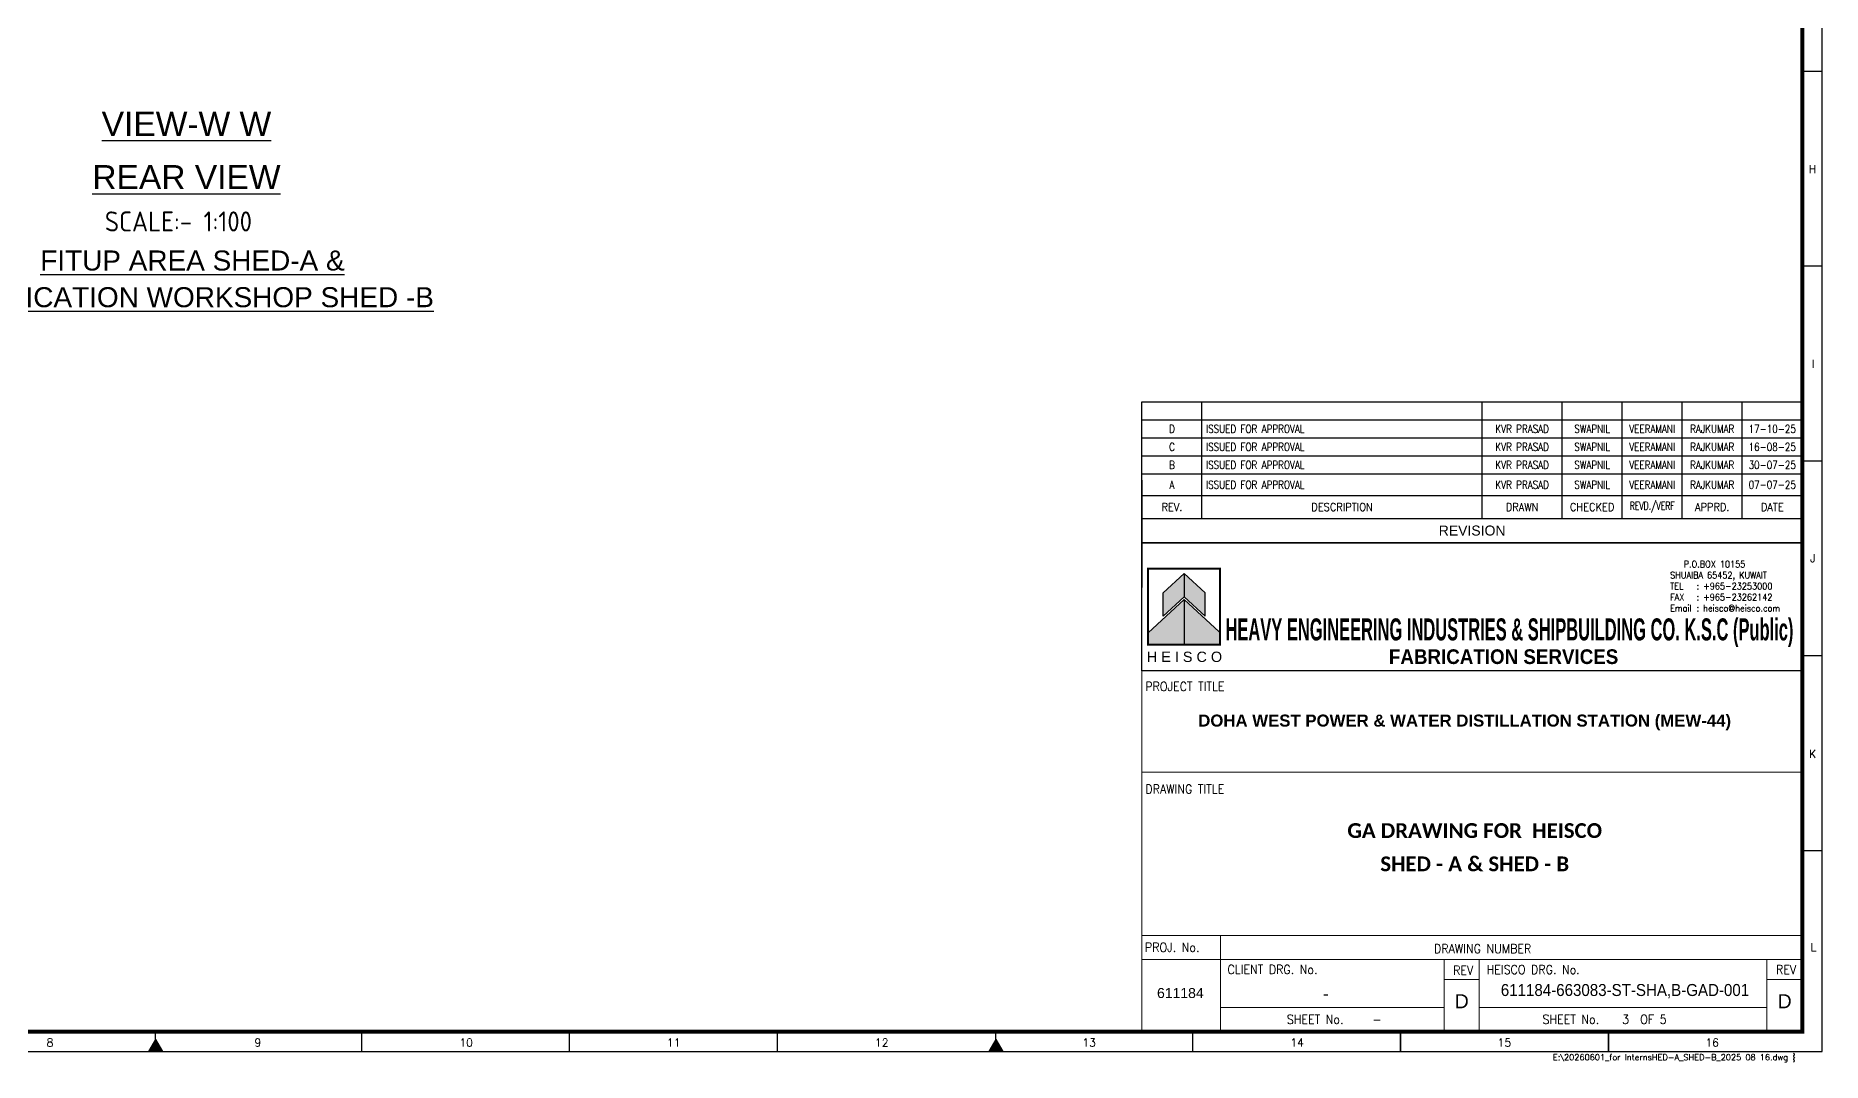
# Model space of a CAD drawing. Header units: millimetres. Extents: x -1055 to 11244, y -20673 to 2560.
# Drawn here: x 1347.6 to 1794, y 1967.4 to 2223.8 of the extents above; entities that cross this region are included whole.
import ezdxf
from ezdxf.enums import TextEntityAlignment as Align

# ---------------------------------------------------------------- set-up
doc = ezdxf.new("R2010")
doc.units = ezdxf.units.MM
for name, color, linetype in [('BORDER', 6, 'Continuous'), ('HEISCO', 7, 'Continuous'), ('TABLE', 4, 'Continuous')]:
    doc.layers.add(name, color=color, linetype=linetype)
doc.styles.add('ACISOTS', font='isocp.shx')
doc.styles.add('arial', font='arial.ttf')
doc.styles.add('HEISCO', font='ariblk.ttf')
doc.styles.add('HEISCO.', font='arial.ttf')
doc.styles.add('LOGO', font='ROMANS.SHX')
doc.styles.add('ROMANS', font='romans.shx', dxfattribs={"width": 0.8})
doc.styles.get("Standard").update_dxf_attribs({"font": 'arial.ttf'})

# ---------------------------------------------------------------- blocks, each defined once
blk = doc.blocks.new('A1B')
at = {"layer": 'BORDER', "color": 1}
for p, q in [((837, 247.84), (832, 247.84)), ((837, 199.17), (832, 199.17)), ((837, 150.51), (832, 150.51)), ((837, 101.84), (832, 101.84)), ((837, 53.17), (832, 53.17)), ((471.94, 8), (471.94, 3)), ((523.88, 8), (523.88, 3)), ((575.81, 8), (575.81, 3)), ((679.69, 3), (679.69, 8)), ((731.63, 3), (731.63, 8)), ((731.63, 8), (731.63, 3)), ((731.63, 3), (731.63, 8)), ((783.56, 3), (783.56, 8)), ((783.56, 8), (783.56, 3))]:
    blk.add_line(p, q, dxfattribs=at)
at = {"layer": 'BORDER'}
for p, q in [((420.5, 6), (418.77, 3)), ((420.5, 5), (420.5, 8)), ((420.5, 3), (420.5, 8)), ((420.5, 6), (422.23, 3)), ((630.5, 6), (628.77, 3)), ((630.5, 3), (630.5, 8)), ((630.5, 6), (632.23, 3))]:
    blk.add_line(p, q, dxfattribs=at)
blk.add_lwpolyline([(837, 3), (837, 590), (3, 590), (3, 3)], close=True, dxfattribs=at)
at = {"layer": 'BORDER', "const_width": 1}
blk.add_lwpolyline([(8, 8), (832, 8), (832, 585), (8, 585)], close=True, dxfattribs=at)
at = {"layer": 'BORDER'}
for points in [[(422.23, 3), (418.77, 3), (420.5, 6)], [(632.23, 3), (628.77, 3), (630.5, 6)]]:
    blk.add_solid(points, dxfattribs=at)
at = {"color": 11, "insert": (830.38, 1.34), "char_height": 1.5, "width": 401.355, "attachment_point": 6, "style": 'ROMANS'}
blk.add_mtext('{\\W1;\\C1;E:\\20260601_for Interns\\SHED-A_SHED-B_2025 08 16.dwg }', dxfattribs=at)
at = {"layer": 'BORDER', "color": 1, "style": 'ROMANS'}
for s, p in [('H', (834.57, 222.46)), ('I', (834.69, 173.82)), ('J', (834.67, 125.23)), ('K', (834.62, 76.36)), ('L', (834.8, 28.07)), ('8', (394.13, 4.25)), ('9', (446.1, 4.25)), ('10', (498.13, 4.25)), ('11', (549.97, 4.25)), ('12', (601.96, 4.25)), ('13', (653.79, 4.25)), ('14', (705.77, 4.25)), ('15', (757.56, 4.25)), ('16', (809.48, 4.25))]:
    blk.add_text(s, height=2, dxfattribs=at).set_placement(p, align=Align.CENTER)
blk = doc.blocks.new('*T29009')
at = {"layer": 'TABLE', "color": 4}
for p, q in [((0, 35.16), (165, 35.16)), ((0, 0), (0, 35.16)), ((15, 6), (15, 35.16)), ((85, 6), (85, 35.16)), ((105, 6), (105, 35.16)), ((120, 6), (120, 35.16)), ((135, 6), (135, 35.16)), ((150, 6), (150, 35.16)), ((165, 0), (165, 35.16)), ((0, 11.77), (165, 11.77)), ((0, 6), (15, 6)), ((0, 0), (165, 0))]:
    blk.add_line(p, q, dxfattribs=at)
at = {"layer": 'TABLE', "color": 8}
for p, q in [((0, 30.66), (165, 30.66)), ((0, 26.16), (165, 26.16)), ((0, 21.66), (165, 21.66)), ((0, 17.16), (165, 17.16))]:
    blk.add_line(p, q, dxfattribs=at)
at = {"layer": 'TABLE', "color": 0, "lineweight": -2}
blk.add_line((15, 6), (165, 6), dxfattribs=at)
at = {"layer": 'TABLE', "color": 7}
for s, insert, char_height, width, attachment_point, style in [('D', (7.5, 28.41), 2, 13, 5, 'ROMANS'), ('ISSUED FOR APPROVAL', (16, 28.41), 2, 68, 4, 'ROMANS'), ('KVR PRASAD', (95, 28.41), 2, 18, 5, 'ROMANS'), ('SWAPNIL', (112.5, 28.41), 2, 13, 5, 'ROMANS'), ('VEERAMANI', (127.5, 28.41), 2, 13, 5, 'ROMANS'), ('RAJKUMAR', (142.5, 28.41), 2, 13, 5, 'ROMANS'), ('17-10-25', (157.5, 28.41), 2, 13, 5, 'ROMANS'), ('C', (7.5, 23.91), 2, 13, 5, 'ROMANS'), ('ISSUED FOR APPROVAL', (16, 23.91), 2, 68, 4, 'ROMANS'), ('KVR PRASAD', (95, 23.91), 2, 18, 5, 'ROMANS'), ('SWAPNIL', (112.5, 23.91), 2, 13, 5, 'ROMANS'), ('VEERAMANI', (127.5, 23.91), 2, 13, 5, 'ROMANS'), ('RAJKUMAR', (142.5, 23.91), 2, 13, 5, 'ROMANS'), ('16-08-25', (157.5, 23.91), 2, 13, 5, 'ROMANS'), ('B', (7.5, 19.41), 2, 13, 5, 'ROMANS'), ('ISSUED FOR APPROVAL', (16, 19.41), 2, 68, 4, 'ROMANS'), ('KVR PRASAD', (95, 19.41), 2, 18, 5, 'ROMANS'), ('SWAPNIL', (112.5, 19.41), 2, 13, 5, 'ROMANS'), ('VEERAMANI', (127.5, 19.41), 2, 13, 5, 'ROMANS'), ('RAJKUMAR', (142.5, 19.41), 2, 13, 5, 'ROMANS'), ('30-07-25', (157.5, 19.41), 2, 13, 5, 'ROMANS'), ('{\\W0.9;REV.}', (7.5, 8.89), 2, 13, 5, 'ROMANS'), ('{\\W0.9;DESCRIPTION}', (50, 8.89), 2, 68, 5, 'ROMANS'), ('{\\W0.9;DRAWN}', (95, 8.89), 2, 18, 5, 'ROMANS'), ('{\\W0.9;CHECKED}', (112.5, 8.89), 2, 13, 5, 'ROMANS'), ('{\\W0.7;REVD./VERF}', (127.5, 8.89), 2, 13, 5, 'ROMANS'), ('{\\W0.9;APPRD.}', (142.5, 8.89), 2, 13, 5, 'ROMANS'), ('{\\W0.9;DATE}', (157.5, 8.89), 2, 13, 5, 'ROMANS'), ('{\\C7;REVISION}', (82.5, 3), 2.5, 163, 5, 'arial')]:
    blk.add_mtext(s, dxfattribs=dict(at, insert=insert, char_height=char_height, width=width, attachment_point=attachment_point, style=style))
at = {"layer": 'TABLE', "color": 3, "char_height": 2, "style": 'ROMANS'}
for s, insert, width, attachment_point in [('A', (7.5, 14.46), 13, 5), ('ISSUED FOR APPROVAL', (16, 14.46), 68, 4), ('KVR PRASAD', (95, 14.46), 18, 5), ('SWAPNIL', (112.5, 14.46), 13, 5), ('VEERAMANI', (127.5, 14.46), 13, 5), ('RAJKUMAR', (142.5, 14.46), 13, 5), ('07-07-25', (157.5, 14.46), 13, 5)]:
    blk.add_mtext(s, dxfattribs=dict(at, insert=insert, width=width, attachment_point=attachment_point))
blk = doc.blocks.new('A$C61D9601B')
at = {"layer": 'HEISCO'}
for color, points in [(34, [(5.84, -8.9), (5.84, -15.38), (11.66, -10.02), (11.66, -3.54)]), (40, [(11.66, -3.54), (11.66, -10.02), (17.48, -15.38), (17.48, -8.9)]), (142, [(1.66, -19.99), (1.66, -23.3), (11.66, -23.3), (11.66, -10.78)]), (138, [(11.66, -10.78), (11.66, -23.3), (21.66, -23.3), (21.66, -19.99)])]:
    blk.add_hatch(color=color, dxfattribs=at).paths.add_polyline_path(points)
blk.add_line((11.66, -10.78), (11.66, -23.3))
blk.add_line((11.66, -10.78), (11.66, -23.3))
at = {"layer": 'HEISCO', "color": 142, "true_color": 0x00a8e1}
blk.add_line((11.66, -10.78), (1.66, -19.99), dxfattribs=at)
at = {"layer": 'HEISCO', "color": 138, "true_color": 0x004961}
for q in [(11.66, -23.3), (21.38, -19.73), (11.66, -23.3)]:
    blk.add_line((11.66, -10.78), q, dxfattribs=at)
at = {"layer": 'HEISCO', "color": 142, "true_color": 0x00a8e1, "const_width": 0.559}
blk.add_lwpolyline([(21.66, -23.3), (21.66, -2.17), (1.66, -2.17), (1.66, -23.3)], close=True, dxfattribs=at)
at = {"layer": 'HEISCO', "color": 34, "true_color": 0xa85400}
blk.add_lwpolyline([(5.84, -8.9), (11.66, -3.54), (11.66, -10.02), (5.84, -15.38)], close=True, dxfattribs=at)
at = {"layer": 'HEISCO', "color": 40, "true_color": 0xffc038}
blk.add_lwpolyline([(17.48, -8.9), (11.66, -3.54), (11.66, -10.02), (17.48, -15.38)], close=True, dxfattribs=at)
at = {"layer": 'HEISCO', "color": 7, "linetype": 'Continuous', "style": 'HEISCO.'}
blk.add_text('H E I S C O', height=2.8666, dxfattribs=at).set_placement((11.77, -26.65), align=Align.MIDDLE_CENTER)
blk = doc.blocks.new('165-HEISCO')
at = {"layer": 'HEISCO', "color": 6}
blk.add_lwpolyline([(0, 32), (165, 32), (165, 0), (0, 0)], close=True, dxfattribs=at)
at = {"layer": 'HEISCO', "xscale": 0.9, "yscale": 0.9, "zscale": 0.9}
blk.add_blockref('A$C61D9601B', (0.03, 27.46), dxfattribs=at)
at = {"layer": 'HEISCO', "color": 7, "linetype": 'ByBlock', "style": 'HEISCO', "width": 0.471616}
blk.add_text('HEAVY ENGINEERING INDUSTRIES & SHIPBUILDING CO. K.S.C (Public)', height=5.5, dxfattribs=at).set_placement((20.87, 7.57), (162.79, 7.57), align=Align.FIT)
at = {"layer": 'HEISCO', "color": 7, "linetype": 'ByBlock', "style": 'HEISCO', "width": 0.8}
blk.add_text('FABRICATION SERVICES', height=3.6667, dxfattribs=at).set_placement((90.37, 3.51), align=Align.MIDDLE_CENTER)
at = {"layer": 'HEISCO', "color": 3, "insert": (131.98, 27.45), "char_height": 1.65, "width": 30.9183, "attachment_point": 1, "style": 'LOGO'}
blk.add_mtext('\\pxsm1,ql;   {\\W0.9;P.O.BOX 10155\\P\\pt3,4;SHUAIBA 65452, KUWAIT \\P\\pt4;TEL^I: +965-23253000 \\PFAX^I: +965-23262142 \\PEmail^I: heisco@heisco.com}', dxfattribs=at)

msp = doc.modelspace()

# ---------------------------------------------------------------- linework, layer by layer
at = {"layer": 'BORDER'}
for p, q in [((1624.026425, 2132.363717), (1789.026425, 2132.363717)), ((1624.026425, 2112.768494), (1624.026425, 2086.027783)), ((1789.026425, 2112.768494), (1789.026425, 2086.027783)), ((1624.026425, 2097.17681), (1789.026425, 2097.17681))]:
    msp.add_line(p, q, dxfattribs=at)
at = {"layer": 'BORDER', "color": 8, "lineweight": 0}
for p, q in [((1699.51232, 1988.056595), (1708.330205, 1988.056595)), ((1780.20854, 1988.056595), (1789.026425, 1988.056595))]:
    msp.add_line(p, q, dxfattribs=at)
at = {"layer": 'BORDER', "color": 6, "lineweight": 0}
msp.add_lwpolyline([(1624.026425, 2065.205622), (1789.026425, 2065.205622), (1789.026425, 1975.056595), (1624.026425, 1975.056595)], close=True, dxfattribs=at)
for points in [[(1624.026425, 2039.857398), (1789.026425, 2039.857398)], [(1624.026425, 1999.056595), (1789.026425, 1999.056595)], [(1643.693166, 1999.056595), (1643.693166, 1975.056595)], [(1624.026425, 1993.056595), (1789.026425, 1993.056595)], [(1699.51232, 1993.056595), (1699.51232, 1975.056595)], [(1708.330205, 1993.056595), (1708.330205, 1975.056595)], [(1780.20854, 1993.056595), (1780.20854, 1975.056595)]]:
    msp.add_lwpolyline(points, dxfattribs=at)
at = {"layer": 'BORDER', "color": 8, "lineweight": 0}
for points in [[(1643.693166, 1981.056595), (1699.51232, 1981.056595)], [(1708.330205, 1981.056595), (1780.20854, 1981.056595)]]:
    msp.add_lwpolyline(points, dxfattribs=at)

# ---------------------------------------------------------------- block references
for name, p in [('A1B', (957.026425, 1967.056595)), ('*T29009', (1624.026425, 2097.205622))]:
    msp.add_blockref(name, p)
at = {"layer": 'HEISCO'}
msp.add_blockref('165-HEISCO', (1624.026425, 2065.205622), dxfattribs=at)

# ---------------------------------------------------------------- texts
at = {"attachment_point": 5}
for s, insert, char_height in [('{\\LVIEW-W W}', (1385.259629, 2201.81766), 6), ('{\\LREAR VIEW}', (1385.259629, 2188.510143), 6), ('{\\LFITUP AREA SHED-A &}', (1386.756406, 2167.641793), 5), ('{\\LFABRICATION WORKSHOP SHED -B}', (1386.756406, 2158.477443), 5)]:
    msp.add_mtext(s, dxfattribs=dict(at, insert=insert, char_height=char_height))
at = {"insert": (1383.254886, 2177.424799), "char_height": 5, "attachment_point": 5, "style": 'ACISOTS'}
msp.add_mtext('SCALE:- 1:100', dxfattribs=at)
at = {"layer": 'BORDER', "color": 3, "style": 'ROMANS', "width": 0.9}
for s, p in [('PROJECT TITLE', (1624.862023, 2060.139855)), ('DRAWING TITLE', (1624.889048, 2034.514283)), ('PROJ. No.', (1624.766447, 1994.997378)), ('DRAWING NUMBER', (1697.01582, 1994.649094)), ('CLIENT DRG. No.', (1645.39824, 1989.452107)), ('HEISCO DRG. No.', (1710.153228, 1989.432348)), ('SHEET No.    -', (1660.2247, 1976.980346)), ('SHEET No.   3  OF 5', (1724.110842, 1976.980346))]:
    msp.add_text(s, height=2.25, dxfattribs=at).set_placement(p)
for p in [(1704.301554, 1989.226289), (1784.997774, 1989.43745)]:
    msp.add_text('REV', height=2.25, dxfattribs=at).set_placement(p, align=Align.CENTER)
at = {"layer": 'BORDER', "color": 7, "style": 'arial'}
for s, insert, char_height, width, attachment_point in [('{\\fArial|b1|i0|c0|p34;DOHA WEST POWER & WATER DISTILLATION STATION (MEW-44)}', (1704.665388, 2052.299289), 3, 163.24464911, 5), ('{\\fCalibri|b1|i0|c0|p2;\\H1.2308x;GA DRAWING FOR  HEISCO}', (1707.174021, 2025.256011), 3, 163.24464911, 5), ('{\\fCalibri|b1|i0|c0|p2;\\H1.2308x;SHED - A & SHED - B}', (1707.174021, 2016.936738), 3, 163.24464911, 5), ('{\\W0.9;611184-663083-ST-SHA,B-GAD-001}', (1744.728986, 1986.948107), 3, 43.61317739, 2), ('611184', (1633.619266, 1985.946505), 2.5, 24.94987634, 2), ('-', (1669.985744, 1986.053937), 3, 47.48534094, 2), ('D', (1703.924948, 1982.643925), 3.5, 6.29727831, 5), ('D', (1784.621168, 1982.643925), 3.5, 8.40928889, 5)]:
    msp.add_mtext(s, dxfattribs=dict(at, insert=insert, char_height=char_height, width=width, attachment_point=attachment_point))

doc.saveas('drawing.dxf')
